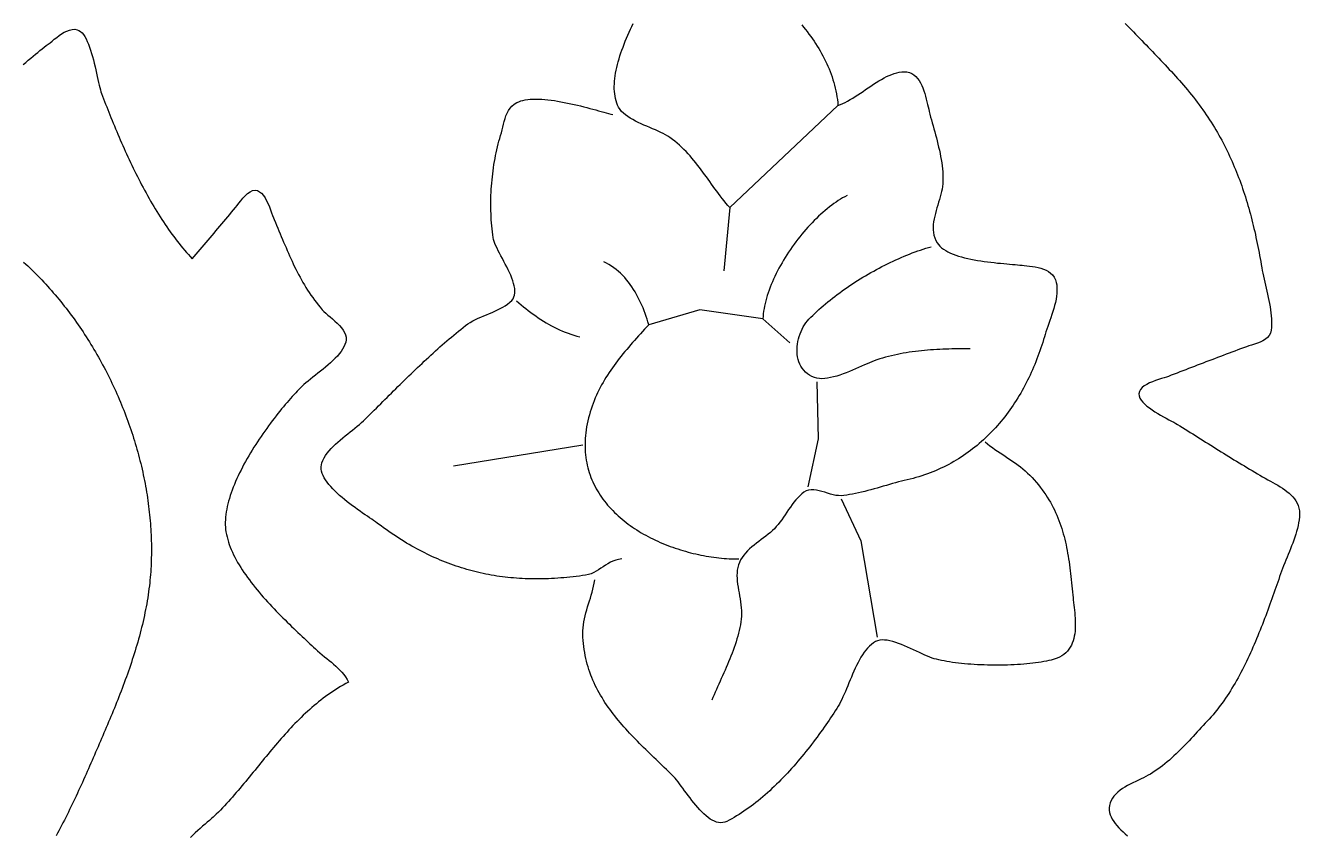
# Model space of a CAD drawing. Header units: millimetres. Extents: x 38 to 1209, y 36 to 1580.
# Drawn here: x 752.5 to 1176.7, y 684.9 to 954.7 of the extents above; entities that cross this region are included whole.
import ezdxf

# ---------------------------------------------------------------- set-up
doc = ezdxf.new("R2010")
doc.units = ezdxf.units.MM
doc.layers.add('0_0_0', color=3, linetype='Continuous')

msp = doc.modelspace()

# ---------------------------------------------------------------- linework, layer by layer
at = {"layer": '0_0_0'}
for points in [[(1023, 928), (987, 894), (986.3325, 894.7624), (985.6816, 895.5321), (985.0457, 896.3083), (984.4233, 897.0901), (983.8127, 897.8767), (983.2125, 898.6673), (982.621, 899.4611), (982.0368, 900.2574), (981.4581, 901.0552), (980.8836, 901.8537), (980.3116, 902.6522), (979.7405, 903.4499), (979.1689, 904.2459), (978.5951, 905.0394), (978.0176, 905.8296), (977.4348, 906.6157), (976.8452, 907.3969), (976.2472, 908.1724), (975.6393, 908.9413), (975.0198, 909.7029), (974.3873, 910.4563), (973.7401, 911.2007), (973.0767, 911.9353), (972.3956, 912.6594), (971.6952, 913.372), (970.9739, 914.0724), (970.2302, 914.7597), (969.4625, 915.4332), (968.6693, 916.0921), (967.849, 916.7355), (967, 917.3626), (966.3324, 917.8077), (965.6009, 918.2384), (964.8133, 918.6574), (963.9774, 919.0675), (963.1011, 919.4716), (962.1921, 919.8724), (961.2584, 920.2728), (960.3078, 920.6755), (959.348, 921.0834), (958.3869, 921.4992), (957.4324, 921.9258), (956.4922, 922.366), (955.5742, 922.8226), (954.6863, 923.2984), (953.8362, 923.7962), (953.0318, 924.3188), (952.2809, 924.869), (951.5914, 925.4497), (950.971, 926.0636), (950.4276, 926.7135), (949.9691, 927.4022), (949.6033, 928.1327), (949.3318, 928.8385), (949.1017, 929.5674), (948.9117, 930.3182), (948.7607, 931.09), (948.6476, 931.8818), (948.5713, 932.6927), (948.5305, 933.5216), (948.5242, 934.3677), (948.5512, 935.23), (948.6104, 936.1074), (948.7006, 936.999), (948.8208, 937.9038), (948.9697, 938.8209), (949.1462, 939.7493), (949.3492, 940.688), (949.5776, 941.6361), (949.8302, 942.5926), (950.1059, 943.5564), (950.4035, 944.5267), (950.7219, 945.5025), (951.06, 946.4827), (951.4166, 947.4665), (951.7906, 948.4528), (952.1808, 949.4408), (952.5862, 950.4293), (953.0055, 951.4175), (953.4377, 952.4043), (953.8815, 953.3889), (954.3359, 954.3701), (954.7998, 955.3472)], [(1010.9477, 954.9016), (1011.561, 954.1401), (1012.1642, 953.3726), (1012.7567, 952.5991), (1013.3381, 951.8194), (1013.9079, 951.0335), (1014.4655, 950.2411), (1015.0105, 949.4422), (1015.5424, 948.6367), (1016.0606, 947.8244), (1016.5647, 947.0052), (1017.0541, 946.179), (1017.5284, 945.3457), (1017.9871, 944.5051), (1018.4297, 943.6572), (1018.8556, 942.8018), (1019.2644, 941.9388), (1019.6555, 941.0681), (1020.0285, 940.1895), (1020.3829, 939.3029), (1020.7181, 938.4083), (1021.0337, 937.5055), (1021.3292, 936.5944), (1021.6041, 935.6748), (1021.8578, 934.7467), (1022.0898, 933.8098), (1022.2998, 932.8642), (1022.4871, 931.9097), (1022.6512, 930.9461), (1022.7918, 929.9734), (1022.9082, 928.9914), (1023, 928), (1023.7842, 928.2937), (1024.5825, 928.6416), (1025.3936, 929.0381), (1026.2165, 929.4779), (1027.05, 929.9557), (1027.8929, 930.4661), (1028.7441, 931.0037), (1029.6026, 931.5632), (1030.4671, 932.1392), (1031.3366, 932.7264), (1032.2098, 933.3193), (1033.0857, 933.9127), (1033.9632, 934.5012), (1034.8411, 935.0793), (1035.7182, 935.6419), (1036.5935, 936.1833), (1037.4658, 936.6985), (1038.334, 937.1818), (1039.1969, 937.6281), (1040.0535, 938.0319), (1040.9025, 938.3879), (1041.7429, 938.6907), (1042.5735, 938.935), (1043.3932, 939.1154), (1044.2008, 939.2265), (1044.9953, 939.263), (1045.9242, 939.1886), (1046.7742, 938.9797), (1047.5496, 938.6477), (1048.2547, 938.2042), (1048.8939, 937.6607), (1049.4716, 937.0287), (1049.9921, 936.3197), (1050.4599, 935.5452), (1050.8793, 934.7168), (1051.2547, 933.846), (1051.5904, 932.9443), (1051.8908, 932.0232), (1052.1603, 931.0942), (1052.4033, 930.1688), (1052.6242, 929.2587), (1052.8272, 928.3752), (1053.0168, 927.5299), (1053.1974, 926.7343), (1053.3734, 926), (1053.6071, 925.0839), (1053.8536, 924.1496), (1054.1104, 923.1985), (1054.3754, 922.232), (1054.6462, 921.2517), (1054.9205, 920.2589), (1055.1961, 919.2553), (1055.4708, 918.2422), (1055.7421, 917.2211), (1056.0078, 916.1935), (1056.2658, 915.1608), (1056.5135, 914.1246), (1056.7489, 913.0864), (1056.9696, 912.0475), (1057.1733, 911.0094), (1057.3578, 909.9737), (1057.5207, 908.9418), (1057.6598, 907.9151), (1057.7728, 906.8952), (1057.8575, 905.8836), (1057.9115, 904.8816), (1057.9325, 903.8907), (1057.9184, 902.9125), (1057.8667, 901.9485), (1057.7753, 901), (1057.6523, 900.1734), (1057.4832, 899.3271), (1057.2759, 898.4633), (1057.0383, 897.5839), (1056.7783, 896.6912), (1056.5038, 895.7871), (1056.2228, 894.8737), (1055.943, 893.9531), (1055.6726, 893.0275), (1055.4193, 892.0988), (1055.1911, 891.1692), (1054.9958, 890.2407), (1054.8415, 889.3154), (1054.7359, 888.3954), (1054.6871, 887.4828), (1054.7028, 886.5797), (1054.7911, 885.688), (1054.9599, 884.81), (1055.2169, 883.9477), (1055.5703, 883.1032), (1056.0278, 882.2785), (1056.4456, 881.6964), (1056.9414, 881.1488), (1057.5105, 880.6344), (1058.1482, 880.152), (1058.85, 879.7004), (1059.6112, 879.2783), (1060.427, 878.8846), (1061.293, 878.5181), (1062.2043, 878.1775), (1063.1564, 877.8616), (1064.1446, 877.5692), (1065.1642, 877.2992), (1066.2107, 877.0502), (1067.2793, 876.8211), (1068.3654, 876.6107), (1069.4644, 876.4177), (1070.5715, 876.241), (1071.6822, 876.0793), (1072.7918, 875.9314), (1073.8957, 875.7962), (1074.9891, 875.6723), (1076.0675, 875.5586), (1077.1262, 875.4539), (1078.1605, 875.3569), (1079.1658, 875.2665), (1080.1375, 875.1814), (1081.0708, 875.1005), (1081.9612, 875.0224), (1082.8039, 874.9461), (1083.5944, 874.8702), (1084.328, 874.7937), (1085, 874.7152), (1085.8878, 874.6105), (1086.8089, 874.5054), (1087.7501, 874.3879), (1088.6983, 874.2462), (1089.6404, 874.0687), (1090.5632, 873.8434), (1091.4536, 873.5587), (1092.2986, 873.2027), (1093.0849, 872.7636), (1093.7995, 872.2297), (1094.4293, 871.5892), (1094.9611, 870.8303), (1095.3819, 869.9413), (1095.6376, 869.1187), (1095.8068, 868.2543), (1095.896, 867.3528), (1095.9122, 866.419), (1095.8619, 865.4578), (1095.7519, 864.4738), (1095.5889, 863.472), (1095.3797, 862.4571), (1095.131, 861.4338), (1094.8495, 860.407), (1094.5419, 859.3815), (1094.2149, 858.3621), (1093.8753, 857.3535), (1093.5299, 856.3606), (1093.1852, 855.3881), (1092.8482, 854.4408), (1092.5254, 853.5236), (1092.2235, 852.6412), (1091.9495, 851.7984), (1091.7099, 851), (1091.4372, 850.0605), (1091.1543, 849.1246), (1090.8612, 848.1924), (1090.5577, 847.2641), (1090.244, 846.3399), (1089.92, 845.42), (1089.5857, 844.5045), (1089.2412, 843.5936), (1088.8864, 842.6876), (1088.5214, 841.7866), (1088.1461, 840.8907), (1087.7605, 840.0003), (1087.3647, 839.1154), (1086.9587, 838.2362), (1086.5424, 837.363), (1086.1159, 836.4958), (1085.6792, 835.635), (1085.2322, 834.7806), (1084.775, 833.9329), (1084.3076, 833.0921), (1083.8299, 832.2583), (1083.3421, 831.4316), (1082.844, 830.6124), (1082.3357, 829.8008), (1081.8173, 828.9969), (1081.2886, 828.201), (1080.7497, 827.4132), (1080.2006, 826.6337), (1079.6413, 825.8628), (1079.0719, 825.1005), (1078.4922, 824.3471), (1077.9024, 823.6027), (1077.3024, 822.8676), (1076.6922, 822.1419), (1076.0719, 821.4258), (1075.4414, 820.7195), (1074.8007, 820.0231), (1074.1498, 819.337), (1073.4888, 818.6611), (1072.8177, 817.9958), (1072.1364, 817.3412), (1071.4449, 816.6975), (1070.7433, 816.0649), (1070.0316, 815.4435), (1069.3097, 814.8336), (1068.5777, 814.2353), (1067.8356, 813.6488), (1067.0833, 813.0743), (1066.3209, 812.512), (1065.5484, 811.962), (1064.7658, 811.4246), (1063.9731, 810.9), (1063.1702, 810.3882), (1062.3573, 809.8896), (1061.5342, 809.4042), (1060.7011, 808.9323), (1059.8578, 808.4741), (1059.0045, 808.0297), (1058.1411, 807.5993), (1057.2676, 807.1831), (1056.384, 806.7814), (1055.4903, 806.3942), (1054.5865, 806.0217), (1053.6727, 805.6642), (1052.7488, 805.3218), (1051.8149, 804.9947), (1050.8708, 804.6831), (1049.9168, 804.3872), (1048.9526, 804.1072), (1047.9785, 803.8432), (1046.9942, 803.5954), (1046, 803.3641), (1045.0605, 803.1458), (1044.1034, 802.9083), (1043.1306, 802.6539), (1042.1438, 802.3853), (1041.1447, 802.105), (1040.1351, 801.8158), (1039.1169, 801.5201), (1038.0917, 801.2206), (1037.0613, 800.9199), (1036.0275, 800.6205), (1034.9921, 800.3251), (1033.9568, 800.0361), (1032.9234, 799.7564), (1031.8937, 799.4883), (1030.8694, 799.2346), (1029.8523, 798.9978), (1028.8442, 798.7804), (1027.8468, 798.5852), (1026.8619, 798.4147), (1025.8913, 798.2714), (1024.9367, 798.1581), (1024, 798.0772), (1023.1628, 798.0803), (1022.2926, 798.187), (1021.3959, 798.3746), (1020.4791, 798.62), (1019.5487, 798.9004), (1018.6113, 799.1929), (1017.6732, 799.4746), (1016.741, 799.7227), (1015.8211, 799.9142), (1014.92, 800.0264), (1014.0442, 800.0362), (1013.2002, 799.9208), (1012.3944, 799.6573), (1011.6334, 799.2229), (1010.9236, 798.6686), (1010.2415, 798.0494), (1009.5839, 797.3732), (1008.9476, 796.6482), (1008.3296, 795.8824), (1007.7265, 795.0841), (1007.1354, 794.2612), (1006.553, 793.422), (1005.9761, 792.5745), (1005.4017, 791.7267), (1004.8266, 790.8869), (1004.2477, 790.0631), (1003.6617, 789.2634), (1003.0655, 788.496), (1002.4561, 787.7688), (1001.8302, 787.0902), (1001.1853, 786.4624), (1000.4951, 785.848), (999.7675, 785.2434), (999.0106, 784.6453), (998.2324, 784.05), (997.4409, 783.4543), (996.6443, 782.8544), (995.8504, 782.2471), (995.0673, 781.6288), (994.3031, 780.996), (993.5658, 780.3453), (992.8635, 779.6732), (992.204, 778.9762), (991.5956, 778.2508), (991.0462, 777.4936), (990.5639, 776.701), (990.1566, 775.8697), (989.8325, 774.9961), (989.613, 774.1511), (989.4684, 773.2796), (989.3908, 772.3843), (989.3723, 771.4677), (989.405, 770.5326), (989.481, 769.5817), (989.5924, 768.6176), (989.7313, 767.643), (989.8898, 766.6607), (990.0599, 765.6732), (990.2339, 764.6834), (990.4038, 763.6938), (990.5617, 762.7072), (990.6997, 761.7262), (990.8099, 760.7536), (990.8844, 759.7919), (990.9153, 758.844), (990.8947, 757.9124), (990.8148, 757), (990.6827, 756.0528), (990.523, 755.1042), (990.3372, 754.1545), (990.1266, 753.2038), (989.8928, 752.2526), (989.637, 751.301), (989.3609, 750.3495), (989.0656, 749.3982), (988.7528, 748.4475), (988.4239, 747.4976), (988.0802, 746.549), (987.7231, 745.6017), (987.3542, 744.6562), (986.9749, 743.7127), (986.5865, 742.7715), (986.1905, 741.8329), (985.7883, 740.8972), (985.3814, 739.9647), (984.9711, 739.0356), (984.559, 738.1103), (984.1463, 737.1891), (983.7347, 736.2722), (983.3254, 735.3599), (982.92, 734.4526), (982.5198, 733.5505), (982.1263, 732.6539), (981.7408, 731.7631), (981.3649, 730.8783), (981, 730)], [(1118.606, 955.3104), (1119.3155, 954.6451), (1119.9605, 954), (1120.6572, 953.2725), (1121.3564, 952.5447), (1122.0577, 951.8164), (1122.7609, 951.0877), (1123.4655, 950.3583), (1124.1713, 949.6283), (1124.878, 948.8976), (1125.5852, 948.1659), (1126.2927, 947.4334), (1127, 946.6999), (1127.7069, 945.9653), (1128.4131, 945.2296), (1129.1182, 944.4926), (1129.822, 943.7543), (1130.524, 943.0146), (1131.224, 942.2734), (1131.9217, 941.5307), (1132.6167, 940.7863), (1133.3088, 940.0402), (1133.9975, 939.2924), (1134.6827, 938.5426), (1135.3639, 937.7909), (1136.0408, 937.0371), (1136.7132, 936.2812), (1137.3807, 935.5231), (1138.043, 934.7627), (1138.6998, 934), (1139.3861, 933.1898), (1140.0604, 932.3772), (1140.7227, 931.5622), (1141.3733, 930.7446), (1142.0122, 929.9246), (1142.6396, 929.102), (1143.2556, 928.2769), (1143.8603, 927.4492), (1144.4539, 926.6188), (1145.0364, 925.7858), (1145.6081, 924.9501), (1146.1691, 924.1117), (1146.7194, 923.2706), (1147.2592, 922.4266), (1147.7886, 921.5799), (1148.3078, 920.7303), (1148.817, 919.8779), (1149.3161, 919.0226), (1149.8054, 918.1644), (1150.285, 917.3032), (1150.755, 916.4391), (1151.2155, 915.572), (1151.6667, 914.7018), (1152.1087, 913.8285), (1152.5416, 912.9522), (1152.9656, 912.0727), (1153.3808, 911.1901), (1153.7873, 910.3043), (1154.1852, 909.4153), (1154.5748, 908.5231), (1154.956, 907.6276), (1155.3291, 906.7288), (1155.6941, 905.8267), (1156.0512, 904.9212), (1156.4006, 904.0123), (1156.7423, 903.1), (1157.0765, 902.1843), (1157.4033, 901.2651), (1157.7228, 900.3424), (1158.0353, 899.4162), (1158.3407, 898.4864), (1158.6392, 897.553), (1158.9311, 896.6161), (1159.2163, 895.6754), (1159.495, 894.7311), (1159.7673, 893.7831), (1160.0335, 892.8313), (1160.2935, 891.8758), (1160.5476, 890.9165), (1160.7959, 889.9534), (1161.0385, 888.9864), (1161.2754, 888.0156), (1161.507, 887.0408), (1161.7332, 886.0621), (1161.9542, 885.0795), (1162.1702, 884.0928), (1162.3812, 883.1021), (1162.5875, 882.1074), (1162.7891, 881.1085), (1162.9861, 880.1056), (1163.1787, 879.0985), (1163.3671, 878.0873), (1163.5513, 877.0718), (1163.7314, 876.0521), (1163.9077, 875.0282), (1164.0803, 874), (1164.2412, 873.0891), (1164.4242, 872.1542), (1164.6256, 871.1979), (1164.8418, 870.2227), (1165.069, 869.2309), (1165.3037, 868.225), (1165.5423, 867.2077), (1165.7812, 866.1813), (1166.0166, 865.1483), (1166.2449, 864.1113), (1166.4626, 863.0726), (1166.666, 862.0348), (1166.8515, 861.0004), (1167.0154, 859.9718), (1167.1541, 858.9516), (1167.2639, 857.9422), (1167.3413, 856.9461), (1167.3826, 855.9657), (1167.3842, 855.0037), (1167.3424, 854.0623), (1167.2537, 853.1443), (1167.0234, 852.2244), (1166.5999, 851.4308), (1166.0129, 850.7495), (1165.2922, 850.1667), (1164.4674, 849.6685), (1163.5684, 849.2411), (1162.6248, 848.8705), (1161.6665, 848.5431), (1160.723, 848.2448), (1159.8243, 847.9619), (1159, 847.6805), (1158.0332, 847.3247), (1157.0671, 846.9676), (1156.1014, 846.609), (1155.1362, 846.2491), (1154.1715, 845.8881), (1153.2072, 845.5259), (1152.2434, 845.1626), (1151.2798, 844.7984), (1150.3166, 844.4334), (1149.3537, 844.0675), (1148.3911, 843.7009), (1147.4287, 843.3337), (1146.4665, 842.966), (1145.5045, 842.5978), (1144.5427, 842.2292), (1143.5809, 841.8604), (1142.6192, 841.4913), (1141.6576, 841.1221), (1140.696, 840.7529), (1139.7344, 840.3837), (1138.7727, 840.0146), (1137.8109, 839.6458), (1136.8491, 839.2773), (1135.8871, 838.9091), (1134.9249, 838.5414), (1133.9626, 838.1743), (1133, 837.8078), (1132.3582, 837.5843), (1131.5745, 837.3371), (1130.6826, 837.0623), (1129.7161, 836.7561), (1128.7086, 836.4148), (1127.6937, 836.0344), (1126.705, 835.6112), (1125.7761, 835.1414), (1124.9408, 834.6211), (1124.2325, 834.0467), (1123.685, 833.4141), (1123.3318, 832.7198), (1123.2067, 831.9598), (1123.2947, 831.278), (1123.5476, 830.596), (1123.9481, 829.9163), (1124.4789, 829.2416), (1125.1231, 828.5746), (1125.8634, 827.9178), (1126.6827, 827.2741), (1127.5638, 826.646), (1128.4896, 826.0362), (1129.4428, 825.4474), (1130.4064, 824.8821), (1131.3632, 824.3432), (1132.296, 823.8333), (1133.1877, 823.3549), (1134.021, 822.9108), (1134.779, 822.5037), (1135.4444, 822.1361), (1136, 821.8109), (1136.8572, 821.2845), (1137.7139, 820.7564), (1138.5702, 820.2266), (1139.4262, 819.6952), (1140.2818, 819.1626), (1141.1373, 818.6287), (1141.9925, 818.0939), (1142.8477, 817.5582), (1143.7028, 817.0219), (1144.5579, 816.485), (1145.4132, 815.9478), (1146.2685, 815.4105), (1147.124, 814.8731), (1147.9799, 814.3359), (1148.836, 813.799), (1149.6925, 813.2627), (1150.5495, 812.727), (1151.407, 812.1921), (1152.265, 811.6582), (1153.1237, 811.1255), (1153.9831, 810.5941), (1154.8433, 810.0642), (1155.7043, 809.536), (1156.5661, 809.0096), (1157.4289, 808.4852), (1158.2928, 807.963), (1159.1576, 807.4431), (1160.0237, 806.9257), (1160.8909, 806.411), (1161.7593, 805.8991), (1162.6291, 805.3902), (1163.5003, 804.8845), (1164.3729, 804.3821), (1165.247, 803.8832), (1166.1227, 803.3879), (1167, 802.8966), (1167.8014, 802.4505), (1168.608, 801.9981), (1169.4129, 801.5358), (1170.2092, 801.0599), (1170.9901, 800.5671), (1171.7487, 800.0537), (1172.4781, 799.5162), (1173.1716, 798.951), (1173.8223, 798.3547), (1174.4232, 797.7236), (1174.9676, 797.0543), (1175.4486, 796.3431), (1175.8594, 795.5866), (1176.193, 794.7813), (1176.4427, 793.9234), (1176.6016, 793.0096), (1176.6628, 792.0363), (1176.6196, 791), (1176.5095, 790.0363), (1176.3577, 789.0712), (1176.1675, 788.1051), (1175.9424, 787.1385), (1175.6857, 786.1718), (1175.4008, 785.2056), (1175.0911, 784.2404), (1174.76, 783.2766), (1174.4107, 782.3147), (1174.0468, 781.3552), (1173.6717, 780.3986), (1173.2885, 779.4454), (1172.9009, 778.4961), (1172.5121, 777.5511), (1172.1255, 776.6109), (1171.7445, 775.6761), (1171.3724, 774.7471), (1171.0128, 773.8245), (1170.6689, 772.9086), (1170.3441, 772), (1170.0357, 771.1115), (1169.725, 770.2157), (1169.4117, 769.3132), (1169.0957, 768.4042), (1168.7768, 767.4892), (1168.455, 766.5686), (1168.13, 765.6427), (1167.8017, 764.7121), (1167.4699, 763.7771), (1167.1346, 762.838), (1166.7955, 761.8954), (1166.4525, 760.9496), (1166.1055, 760.001), (1165.7544, 759.05), (1165.3989, 758.097), (1165.0389, 757.1425), (1164.6744, 756.1868), (1164.305, 755.2303), (1163.9308, 754.2735), (1163.5515, 753.3167), (1163.1671, 752.3604), (1162.7772, 751.4049), (1162.3819, 750.4507), (1161.981, 749.4981), (1161.5742, 748.5476), (1161.1616, 747.5996), (1160.7428, 746.6545), (1160.3178, 745.7126), (1159.8865, 744.7744), (1159.4487, 743.8403), (1159.0041, 742.9107), (1158.5528, 741.9861), (1158.0945, 741.0667), (1157.6292, 740.153), (1157.1565, 739.2454), (1156.6765, 738.3443), (1156.1889, 737.4502), (1155.6937, 736.5634), (1155.1906, 735.6843), (1154.6796, 734.8133), (1154.1604, 733.9509), (1153.6329, 733.0975), (1153.097, 732.2533), (1152.5526, 731.4189), (1151.9994, 730.5947), (1151.4374, 729.7811), (1150.8664, 728.9784), (1150.2863, 728.187), (1149.6968, 727.4075), (1149.0979, 726.6401), (1148.4894, 725.8853), (1147.8712, 725.1434), (1147.2431, 724.415), (1146.605, 723.7004), (1145.9567, 723), (1145.2982, 722.2979), (1144.6359, 721.586), (1143.9694, 720.8655), (1143.2987, 720.138), (1142.6233, 719.405), (1141.9432, 718.6679), (1141.2581, 717.9282), (1140.5678, 717.1875), (1139.872, 716.4471), (1139.1706, 715.7085), (1138.4633, 714.9733), (1137.7499, 714.243), (1137.0302, 713.5189), (1136.304, 712.8026), (1135.571, 712.0955), (1134.831, 711.3992), (1134.0839, 710.7151), (1133.3293, 710.0447), (1132.5672, 709.3894), (1131.7971, 708.7508), (1131.0191, 708.1304), (1130.2327, 707.5295), (1129.4378, 706.9497), (1128.6342, 706.3925), (1127.8217, 705.8594), (1127, 705.3518), (1126.3008, 704.9547), (1125.5422, 704.5586), (1124.7343, 704.1601), (1123.8872, 703.7563), (1123.0112, 703.3438), (1122.1162, 702.9197), (1121.2125, 702.4806), (1120.3102, 702.0236), (1119.4194, 701.5455), (1118.5503, 701.043), (1117.713, 700.5132), (1116.9177, 699.9528), (1116.1744, 699.3587), (1115.4934, 698.7277), (1114.8847, 698.0568), (1114.3585, 697.3427), (1113.925, 696.5824), (1113.5943, 695.7726), (1113.3765, 694.9104), (1113.292, 694.1254), (1113.3144, 693.3502), (1113.4368, 692.5845), (1113.6522, 691.8285), (1113.9538, 691.0819), (1114.3346, 690.3447), (1114.7876, 689.617), (1115.306, 688.8986), (1115.8829, 688.1895), (1116.5112, 687.4897), (1117.1842, 686.7991), (1117.8947, 686.1176), (1118.6361, 685.4453), (1119.4012, 684.782)], [(751.7477, 941.6797), (752.5897, 942.3682), (753.4182, 943.0555), (754.2318, 943.737), (755.0287, 944.408), (755.8072, 945.0639), (756.5657, 945.7001), (757.3025, 946.312), (758.016, 946.895), (758.7045, 947.4445), (759.3664, 947.9557), (760, 948.4243), (760.642, 948.9084), (761.3373, 949.4613), (762.0792, 950.0579), (762.8608, 950.673), (763.6753, 951.2816), (764.5157, 951.8586), (765.3753, 952.3789), (766.2472, 952.8174), (767.1246, 953.1491), (768.0007, 953.3488), (768.8685, 953.3916), (769.7214, 953.2522), (770.2758, 953.0241), (770.8025, 952.6686), (771.3024, 952.1957), (771.7769, 951.6151), (772.2268, 950.9367), (772.6535, 950.1703), (773.0579, 949.3258), (773.4412, 948.4131), (773.8045, 947.442), (774.149, 946.4223), (774.4757, 945.3639), (774.7857, 944.2767), (775.0802, 943.1705), (775.3603, 942.0551), (775.627, 940.9404), (775.8816, 939.8363), (776.1251, 938.7526), (776.3586, 937.6992), (776.5833, 936.6859), (776.8002, 935.7225), (777.0105, 934.819), (777.2153, 933.9851), (777.4157, 933.2307), (777.6128, 932.5657), (777.8078, 932), (778.1387, 931.1285), (778.4741, 930.251), (778.8138, 929.3675), (779.1579, 928.4786), (779.5064, 927.5843), (779.8593, 926.6851), (780.2167, 925.7812), (780.5785, 924.873), (780.9449, 923.9607), (781.3158, 923.0447), (781.6912, 922.1252), (782.0712, 921.2025), (782.4557, 920.277), (782.8449, 919.349), (783.2387, 918.4186), (783.6371, 917.4864), (784.0402, 916.5524), (784.448, 915.6171), (784.8605, 914.6808), (785.2777, 913.7437), (785.6997, 912.8062), (786.1265, 911.8685), (786.5581, 910.9309), (786.9944, 909.9938), (787.4357, 909.0575), (787.8817, 908.1222), (788.3327, 907.1883), (788.7886, 906.256), (789.2494, 905.3256), (789.7151, 904.3975), (790.1858, 903.472), (790.6615, 902.5493), (791.1422, 901.6298), (791.628, 900.7137), (792.1188, 899.8013), (792.6146, 898.8931), (793.1156, 897.9892), (793.6217, 897.0899), (794.1329, 896.1956), (794.6493, 895.3065), (795.1709, 894.423), (795.6976, 893.5454), (796.2296, 892.6739), (796.7669, 891.8089), (797.3094, 890.9506), (797.8572, 890.0994), (798.4103, 889.2556), (798.9688, 888.4194), (799.5326, 887.5911), (800.1017, 886.7712), (800.6763, 885.9598), (801.2563, 885.1572), (801.8417, 884.3638), (802.4326, 883.5799), (803.029, 882.8057), (803.6309, 882.0416), (804.2383, 881.2879), (804.8512, 880.5448), (805.4698, 879.8127), (806.0939, 879.0919), (806.7236, 878.3826), (807.3589, 877.6852), (808, 877), (808.6656, 877.7636), (809.3296, 878.5286), (809.9922, 879.2949), (810.6533, 880.0624), (811.3132, 880.831), (811.9718, 881.6007), (812.6293, 882.3714), (813.2857, 883.143), (813.9412, 883.9155), (814.5957, 884.6887), (815.2495, 885.4626), (815.9026, 886.2371), (816.5551, 887.0122), (817.207, 887.7877), (817.8584, 888.5636), (818.5095, 889.3398), (819.1604, 890.1162), (819.811, 890.8928), (820.4616, 891.6694), (821.1121, 892.4461), (821.7627, 893.2227), (822.4135, 893.9992), (822.9384, 894.6598), (823.5284, 895.4377), (824.1774, 896.2809), (824.879, 897.1371), (825.6269, 897.9544), (826.4149, 898.6808), (827.2367, 899.2641), (828.0861, 899.6522), (828.9567, 899.7932), (829.7186, 899.6681), (830.427, 899.3152), (831.084, 898.7681), (831.6916, 898.0604), (832.252, 897.2256), (832.767, 896.2973), (833.239, 895.309), (833.6698, 894.2943), (834.0617, 893.2869), (834.4167, 892.3201), (834.7368, 891.4277), (835.0241, 890.6431), (835.2808, 890), (835.6859, 889.0553), (836.0863, 888.1128), (836.4827, 887.1727), (836.8761, 886.2349), (837.2671, 885.2999), (837.6567, 884.3676), (838.0457, 883.4382), (838.4348, 882.5119), (838.8249, 881.5888), (839.2169, 880.6692), (839.6115, 879.753), (840.0095, 878.8406), (840.4118, 877.932), (840.8192, 877.0275), (841.2325, 876.1271), (841.6526, 875.231), (842.0802, 874.3393), (842.5162, 873.4523), (842.9614, 872.5701), (843.4166, 871.6928), (843.8826, 870.8206), (844.3603, 869.9536), (844.8504, 869.092), (845.3539, 868.236), (845.8715, 867.3857), (846.404, 866.5412), (846.9522, 865.7027), (847.5171, 864.8704), (848.0993, 864.0444), (848.6997, 863.2249), (849.3192, 862.412), (849.9585, 861.6059), (850.6185, 860.8067), (851.3001, 860.0146), (851.837, 859.4517), (852.4706, 858.8591), (853.178, 858.2383), (853.936, 857.5908), (854.7216, 856.9182), (855.5117, 856.222), (856.2833, 855.5037), (857.0133, 854.7648), (857.6788, 854.0069), (858.2565, 853.2315), (858.7236, 852.4401), (859.0568, 851.6342), (859.2333, 850.8154), (859.2299, 849.9853), (859.0814, 849.2071), (858.8296, 848.4296), (858.4826, 847.6536), (858.0485, 846.8802), (857.5354, 846.1103), (856.9514, 845.345), (856.3045, 844.5853), (855.6029, 843.832), (854.8547, 843.0864), (854.0679, 842.3492), (853.2507, 841.6216), (852.4111, 840.9045), (851.5573, 840.1989), (850.6973, 839.5059), (849.8392, 838.8263), (848.9911, 838.1613), (848.1612, 837.5118), (847.3575, 836.8787), (846.5881, 836.2632), (845.861, 835.6662), (845.1845, 835.0887), (844.5666, 834.5316), (844.0154, 833.9961), (843.5021, 833.4684), (842.975, 832.9161), (842.435, 832.3399), (841.883, 831.7406), (841.3199, 831.1189), (840.7465, 830.4755), (840.1638, 829.8111), (839.5728, 829.1266), (838.9743, 828.4225), (838.3692, 827.6996), (837.7584, 826.9588), (837.1429, 826.2006), (836.5235, 825.4258), (835.9011, 824.6352), (835.2767, 823.8295), (834.6512, 823.0094), (834.0255, 822.1756), (833.4004, 821.3289), (832.7769, 820.47), (832.1559, 819.5996), (831.5383, 818.7185), (830.9251, 817.8274), (830.317, 816.927), (829.7151, 816.0181), (829.1202, 815.1013), (828.5332, 814.1774), (827.9551, 813.2472), (827.3867, 812.3113), (826.829, 811.3705), (826.2829, 810.4256), (825.7492, 809.4772), (825.229, 808.5261), (824.723, 807.573), (824.2322, 806.6187), (823.7575, 805.6638), (823.2998, 804.7091), (822.8601, 803.7554), (822.4392, 802.8033), (822.038, 801.8536), (821.6574, 800.9071), (821.2984, 799.9644), (820.9619, 799.0262), (820.6487, 798.0934), (820.3598, 797.1666), (820.096, 796.2466), (819.8584, 795.3341), (819.6477, 794.4298), (819.4649, 793.5345), (819.311, 792.6488), (819.1867, 791.7736), (819.0931, 790.9095), (819.031, 790.0573), (819.0014, 789.2177), (819.0051, 788.3914), (819.043, 787.5792), (819.1161, 786.7818), (819.2253, 786), (819.3804, 785.1629), (819.5697, 784.3234), (819.7921, 783.4818), (820.0466, 782.6384), (820.3322, 781.7936), (820.6477, 780.9476), (820.9922, 780.1009), (821.3647, 779.2537), (821.764, 778.4064), (822.1891, 777.5593), (822.639, 776.7127), (823.1127, 775.867), (823.6091, 775.0224), (824.1271, 774.1794), (824.6658, 773.3382), (825.2241, 772.4991), (825.8008, 771.6625), (826.3951, 770.8288), (827.0059, 769.9982), (827.632, 769.1711), (828.2725, 768.3477), (828.9263, 767.5285), (829.5925, 766.7138), (830.2698, 765.9038), (830.9574, 765.099), (831.6541, 764.2995), (832.359, 763.5059), (833.0709, 762.7183), (833.7888, 761.9372), (834.5117, 761.1628), (835.2386, 760.3955), (835.9684, 759.6356), (836.7, 758.8834), (837.4325, 758.1393), (838.1647, 757.4036), (838.8957, 756.6766), (839.6244, 755.9586), (840.3497, 755.25), (841.0706, 754.5511), (841.7861, 753.8622), (842.4952, 753.1837), (843.1967, 752.5159), (843.8896, 751.8591), (844.5729, 751.2136), (845.2456, 750.5797), (845.9067, 749.9579), (846.5549, 749.3484), (847.1895, 748.7515), (847.8092, 748.1676), (848.413, 747.597), (849, 747.0401), (849.7342, 746.3637), (850.4845, 745.7098), (851.2461, 745.0732), (852.0143, 744.4488), (852.7842, 743.8311), (853.5511, 743.2152), (854.3102, 742.5957), (855.0567, 741.9674), (855.7857, 741.3251), (856.4926, 740.6637), (857.1725, 739.9778), (857.8207, 739.2623), (858.4323, 738.512), (859.0026, 737.7216), (859.5267, 736.886), (860, 736), (859.1053, 735.5153), (858.224, 735.0182), (857.3556, 734.5088), (856.4998, 733.9874), (855.6563, 733.4543), (854.8249, 732.9099), (854.005, 732.3545), (853.1965, 731.7882), (852.399, 731.2115), (851.6122, 730.6245), (850.8358, 730.0277), (850.0693, 729.4213), (849.3126, 728.8056), (848.5653, 728.1809), (847.827, 727.5475), (847.0975, 726.9057), (846.3764, 726.2557), (845.6633, 725.598), (844.9581, 724.9327), (844.2603, 724.2602), (843.5695, 723.5807), (842.8856, 722.8946), (842.2082, 722.2022), (841.5369, 721.5037), (840.8714, 720.7995), (840.2114, 720.0898), (839.5566, 719.375), (838.9066, 718.6553), (838.2611, 717.931), (837.6199, 717.2024), (836.9825, 716.4699), (836.3486, 715.7337), (835.718, 714.9941), (835.0903, 714.2514), (834.4652, 713.5059), (833.8423, 712.7579), (833.2214, 712.0078), (832.602, 711.2557), (831.9839, 710.502), (831.3668, 709.7469), (830.7503, 708.9909), (830.1342, 708.2341), (829.518, 707.4769), (828.9015, 706.7196), (828.2843, 705.9624), (827.6661, 705.2057), (827.0466, 704.4497), (826.4254, 703.6948), (825.8023, 702.9413), (825.177, 702.1893), (824.549, 701.4393), (823.918, 700.6916), (823.2838, 699.9463), (822.6461, 699.2039), (822.0044, 698.4646), (821.3585, 697.7287), (820.708, 696.9965), (820.0527, 696.2684), (819.3921, 695.5445), (818.726, 694.8252), (818.0541, 694.1108), (817.376, 693.4016), (816.6914, 692.6979), (816, 692), (815.5359, 691.5526), (814.9953, 691.0582), (814.3874, 690.5201), (813.7214, 689.9416), (813.0064, 689.326), (812.2516, 688.6767), (811.4663, 687.9969), (810.6596, 687.29), (809.8407, 686.5593), (809.0188, 685.8081), (808.2032, 685.0397), (807.4029, 684.2575)], [(951, 777), (949.9533, 776.8596), (948.9808, 776.615), (948.0712, 776.2828), (947.2131, 775.8796), (946.3954, 775.422), (945.6066, 774.9266), (944.8355, 774.4101), (944.0709, 773.8892), (943.3013, 773.3803), (942.5156, 772.9001), (941.7024, 772.4654), (940.8505, 772.0926), (939.9486, 771.7984), (938.9853, 771.5995), (937.9288, 771.4494), (936.878, 771.3087), (935.8326, 771.1775), (934.7925, 771.0558), (933.7578, 770.9436), (932.7283, 770.8409), (931.7039, 770.7479), (930.6846, 770.6644), (929.6704, 770.5906), (928.661, 770.5265), (927.6565, 770.4721), (926.6568, 770.4274), (925.6617, 770.3925), (924.6713, 770.3674), (923.6855, 770.3521), (922.7041, 770.3467), (921.7271, 770.3512), (920.7544, 770.3656), (919.786, 770.39), (918.8218, 770.4243), (917.8616, 770.4687), (916.9055, 770.5232), (915.9533, 770.5877), (915.0049, 770.6624), (914.0604, 770.7472), (913.1196, 770.8422), (912.1824, 770.9474), (911.2488, 771.0629), (910.3187, 771.1886), (909.392, 771.3246), (908.4686, 771.471), (907.5485, 771.6277), (906.6316, 771.7949), (905.7178, 771.9725), (904.807, 772.1605), (903.8992, 772.3591), (902.9943, 772.5681), (902.0922, 772.7878), (901.1928, 773.018), (900.2961, 773.2588), (899.402, 773.5103), (898.5104, 773.7725), (897.6212, 774.0454), (896.7344, 774.3291), (895.8498, 774.6235), (894.9675, 774.9288), (894.0873, 775.2449), (893.2091, 775.5719), (892.3329, 775.9097), (891.4587, 776.2586), (890.5862, 776.6183), (889.7155, 776.9891), (888.8465, 777.371), (887.9791, 777.7638), (887.1133, 778.1678), (886.2488, 778.5829), (885.3858, 779.0092), (884.524, 779.4467), (883.6635, 779.8954), (882.8041, 780.3553), (881.9458, 780.8265), (881.0885, 781.3091), (880.2321, 781.803), (879.3766, 782.3083), (878.5218, 782.825), (877.6677, 783.3531), (876.8143, 783.8927), (875.9614, 784.4438), (875.1089, 785.0065), (874.2569, 785.5807), (873.4052, 786.1665), (872.5537, 786.764), (871.7024, 787.3731), (870.8512, 787.9939), (870, 788.6265), (869.5246, 788.9754), (868.9855, 789.3588), (868.3881, 789.7752), (867.7381, 790.223), (867.0413, 790.7005), (866.3032, 791.2062), (865.5295, 791.7384), (864.726, 792.2956), (863.8981, 792.8761), (863.0517, 793.4784), (862.1923, 794.1009), (861.3256, 794.7419), (860.4573, 795.3999), (859.593, 796.0732), (858.7384, 796.7604), (857.8992, 797.4597), (857.081, 798.1696), (856.2894, 798.8884), (855.5301, 799.6146), (854.8089, 800.3467), (854.1312, 801.0829), (853.5029, 801.8216), (852.9295, 802.5614), (852.4168, 803.3006), (851.9703, 804.0375), (851.5957, 804.7706), (851.2988, 805.4984), (851.0851, 806.2191), (850.9602, 806.9312), (850.93, 807.6331), (851, 808.3232), (851.1759, 809), (851.5087, 809.8328), (851.9221, 810.6481), (852.4091, 811.4465), (852.9623, 812.2285), (853.5748, 812.9947), (854.2393, 813.7458), (854.9487, 814.4824), (855.6958, 815.2051), (856.4735, 815.9144), (857.2746, 816.6111), (858.092, 817.2957), (858.9184, 817.9689), (859.7469, 818.6311), (860.5701, 819.2832), (861.381, 819.9256), (862.1724, 820.559), (862.9372, 821.184), (863.6681, 821.8011), (864.3581, 822.4111), (865, 823.0146), (865.7182, 823.7165), (866.436, 824.4204), (867.1534, 825.1261), (867.8705, 825.8333), (868.5874, 826.542), (869.3042, 827.2519), (870.021, 827.9629), (870.7379, 828.6747), (871.4549, 829.3873), (872.1722, 830.1005), (872.8899, 830.814), (873.6081, 831.5278), (874.3269, 832.2416), (875.0463, 832.9553), (875.7665, 833.6687), (876.4875, 834.3816), (877.2095, 835.0939), (877.9326, 835.8054), (878.6568, 836.5159), (879.3822, 837.2253), (880.1091, 837.9333), (880.8373, 838.6399), (881.5671, 839.3449), (882.2985, 840.048), (883.0317, 840.7491), (883.7667, 841.448), (884.5036, 842.1446), (885.2425, 842.8387), (885.9836, 843.5301), (886.7268, 844.2187), (887.4724, 844.9042), (888.2204, 845.5866), (888.971, 846.2656), (889.7241, 846.9411), (890.4799, 847.6129), (891.2385, 848.2808), (892, 848.9447), (892.7645, 849.6044), (893.5321, 850.2597), (894.3029, 850.9104), (895.077, 851.5564), (895.8544, 852.1975), (896.6353, 852.8336), (897.4198, 853.4644), (898.208, 854.0899), (899, 854.7098), (899.7704, 855.2678), (900.5825, 855.7837), (901.4304, 856.2633), (902.3081, 856.7125), (903.2096, 857.1372), (904.129, 857.5434), (905.0602, 857.9368), (905.9973, 858.3234), (906.9344, 858.709), (907.8655, 859.0995), (908.7846, 859.5009), (909.6857, 859.919), (910.5629, 860.3597), (911.4102, 860.8288), (912.2216, 861.3323), (912.9912, 861.8761), (913.713, 862.466), (914.3811, 863.108), (914.8069, 863.6475), (915.1178, 864.2445), (915.3216, 864.8945), (915.4259, 865.5929), (915.4386, 866.3352), (915.3672, 867.1168), (915.2197, 867.9332), (915.0036, 868.7798), (914.7267, 869.6521), (914.3968, 870.5455), (914.0216, 871.4554), (913.6088, 872.3774), (913.1661, 873.3069), (912.7013, 874.2393), (912.2222, 875.1701), (911.7363, 876.0947), (911.2516, 877.0085), (910.7756, 877.9071), (910.3162, 878.7859), (909.8811, 879.6403), (909.4779, 880.4657), (909.1145, 881.2577), (908.7986, 882.0117), (908.5378, 882.7231), (908.34, 883.3874), (908.2129, 884), (908.0735, 884.9628), (907.9476, 885.9346), (907.8351, 886.9149), (907.736, 887.9029), (907.6502, 888.8981), (907.5776, 889.8997), (907.5182, 890.9073), (907.4719, 891.92), (907.4386, 892.9374), (907.4182, 893.9587), (907.4108, 894.9833), (907.4162, 896.0106), (907.4344, 897.0399), (907.4654, 898.0707), (907.5089, 899.1022), (907.5651, 900.1338), (907.6338, 901.165), (907.7149, 902.1949), (907.8084, 903.2232), (907.9143, 904.249), (908.0324, 905.2717), (908.1627, 906.2908), (908.3052, 907.3055), (908.4597, 908.3153), (908.6262, 909.3194), (908.8047, 910.3174), (908.9951, 911.3084), (909.1973, 912.292), (909.4112, 913.2674), (909.6368, 914.234), (909.8741, 915.1912), (910.1229, 916.1384), (910.3832, 917.0748), (910.655, 918), (910.9125, 918.9189), (911.1483, 919.862), (911.3755, 920.8192), (911.6072, 921.7805), (911.8566, 922.7361), (912.1367, 923.6757), (912.4606, 924.5896), (912.8415, 925.4677), (913.2924, 926.3), (913.8264, 927.0765), (914.4567, 927.7872), (915.1964, 928.4221), (916.0586, 928.9714), (916.6821, 929.2698), (917.3605, 929.5215), (918.0904, 929.7284), (918.8686, 929.8925), (919.6916, 930.0158), (920.556, 930.1005), (921.4587, 930.1485), (922.3961, 930.1619), (923.3649, 930.1427), (924.3618, 930.0929), (925.3835, 930.0145), (926.4265, 929.9096), (927.4876, 929.7802), (928.5633, 929.6284), (929.6504, 929.4561), (930.7454, 929.2654), (931.8451, 929.0584), (932.9461, 928.837), (934.0449, 928.6032), (935.1384, 928.3592), (936.2231, 928.107), (937.2956, 927.8485), (938.3526, 927.5858), (939.3909, 927.321), (940.4069, 927.056), (941.3974, 926.7929), (942.359, 926.5338), (943.2884, 926.2806), (944.1822, 926.0353), (945.037, 925.8001), (945.8496, 925.5769), (946.6165, 925.3678), (947.3344, 925.1748), (948, 925)], [(1026, 898), (1025.2778, 897.6241), (1024.5521, 897.2196), (1023.8237, 896.7872), (1023.093, 896.3277), (1022.3609, 895.8418), (1021.6278, 895.3304), (1020.8945, 894.7943), (1020.1615, 894.2342), (1019.4297, 893.6509), (1018.6994, 893.0452), (1017.9715, 892.4179), (1017.2466, 891.7698), (1016.5252, 891.1017), (1015.8081, 890.4143), (1015.0959, 889.7085), (1014.3892, 888.985), (1013.6887, 888.2446), (1012.995, 887.4882), (1012.3088, 886.7164), (1011.6307, 885.9302), (1010.9613, 885.1302), (1010.3012, 884.3173), (1009.6512, 883.4922), (1009.0119, 882.6558), (1008.3839, 881.8088), (1007.7679, 880.952), (1007.1644, 880.0862), (1006.5742, 879.2123), (1005.9978, 878.3309), (1005.436, 877.4428), (1004.8894, 876.5489), (1004.3585, 875.65), (1003.8441, 874.7468), (1003.3468, 873.8401), (1002.8672, 872.9308), (1002.406, 872.0195), (1001.9639, 871.1071), (1001.5414, 870.1944), (1001.1392, 869.2821), (1000.7579, 868.3711), (1000.3982, 867.4621), (1000.0608, 866.556), (999.7462, 865.6534), (999.4552, 864.7553), (999.1883, 863.8623), (998.9462, 862.9753), (998.7295, 862.0951), (998.539, 861.2225), (998.3751, 860.3581), (998.2387, 859.5029), (998.1302, 858.6576), (998.0504, 857.823), (998, 857), (977, 859.9776), (960, 855), (959.7245, 855.9284), (959.4317, 856.8595), (959.121, 857.7914), (958.792, 858.7225), (958.4441, 859.6511), (958.0768, 860.5755), (957.6897, 861.494), (957.2822, 862.4048), (956.8538, 863.3064), (956.4041, 864.1969), (955.9324, 865.0746), (955.4384, 865.938), (954.9215, 866.7852), (954.3812, 867.6146), (953.817, 868.4244), (953.2284, 869.2131), (952.6149, 869.9788), (951.976, 870.7198), (951.3112, 871.4345), (950.62, 872.1212), (949.9019, 872.7782), (949.1564, 873.4036), (948.3829, 873.996), (947.5811, 874.5535), (946.7503, 875.0745), (945.8901, 875.5572), (945, 876)], [(987, 894), (985, 873)], [(1067, 847), (1065.9947, 846.9988), (1064.987, 846.995), (1063.977, 846.988), (1062.9652, 846.9773), (1061.9517, 846.9623), (1060.9369, 846.9425), (1059.9209, 846.9173), (1058.9042, 846.8861), (1057.887, 846.8485), (1056.8696, 846.8039), (1055.8522, 846.7518), (1054.8352, 846.6915), (1053.8188, 846.6227), (1052.8032, 846.5446), (1051.7889, 846.4568), (1050.776, 846.3587), (1049.7649, 846.2497), (1048.7558, 846.1295), (1047.7491, 845.9973), (1046.7449, 845.8526), (1045.7436, 845.695), (1044.7455, 845.5237), (1043.7508, 845.3384), (1042.7598, 845.1385), (1041.7728, 844.9234), (1040.7901, 844.6925), (1039.812, 844.4454), (1038.8388, 844.1815), (1037.8707, 843.9002), (1036.908, 843.601), (1035.951, 843.2833), (1035, 842.9467), (1034.2822, 842.6715), (1033.5012, 842.351), (1032.6635, 841.9923), (1031.7755, 841.6028), (1030.8436, 841.19), (1029.8743, 840.7611), (1028.8739, 840.3235), (1027.8489, 839.8845), (1026.8057, 839.4516), (1025.7508, 839.032), (1024.6905, 838.6332), (1023.6314, 838.2625), (1022.5798, 837.9272), (1021.5422, 837.6347), (1020.5249, 837.3924), (1019.5345, 837.2075), (1018.5773, 837.0876), (1017.6599, 837.0398), (1016.7885, 837.0716), (1015.9696, 837.1904), (1015.2098, 837.4035), (1014.3246, 837.7718), (1013.5205, 838.2057), (1012.795, 838.7005), (1012.1461, 839.2515), (1011.5716, 839.8541), (1011.0693, 840.5038), (1010.6369, 841.1958), (1010.2723, 841.9256), (1009.9733, 842.6886), (1009.7376, 843.48), (1009.5632, 844.2953), (1009.4477, 845.1299), (1009.3891, 845.9792), (1009.3851, 846.8384), (1009.4335, 847.703), (1009.5321, 848.5684), (1009.6787, 849.43), (1009.8712, 850.283), (1010.1073, 851.1229), (1010.3849, 851.9451), (1010.7017, 852.745), (1011.0555, 853.5178), (1011.4443, 854.2591), (1011.8657, 854.9641), (1012.3175, 855.6282), (1012.7977, 856.2469), (1013.304, 856.8155), (1013.9405, 857.4707), (1014.5939, 858.1235), (1015.2636, 858.7736), (1015.949, 859.4207), (1016.6496, 860.0646), (1017.3651, 860.705), (1018.0947, 861.3416), (1018.8381, 861.9742), (1019.5947, 862.6026), (1020.364, 863.2264), (1021.1455, 863.8454), (1021.9387, 864.4594), (1022.7432, 865.068), (1023.5583, 865.6711), (1024.3835, 866.2683), (1025.2185, 866.8595), (1026.0625, 867.4443), (1026.9153, 868.0224), (1027.7762, 868.5937), (1028.6447, 869.1579), (1029.5203, 869.7146), (1030.4026, 870.2637), (1031.291, 870.8049), (1032.185, 871.3379), (1033.084, 871.8625), (1033.9877, 872.3784), (1034.8954, 872.8853), (1035.8067, 873.383), (1036.7211, 873.8712), (1037.638, 874.3496), (1038.5569, 874.8181), (1039.4774, 875.2763), (1040.399, 875.724), (1041.321, 876.1609), (1042.2431, 876.5868), (1043.1647, 877.0014), (1044.0852, 877.4044), (1045.0043, 877.7955), (1045.9213, 878.1746), (1046.8358, 878.5414), (1047.7473, 878.8956), (1048.6552, 879.2369), (1049.5591, 879.565), (1050.4584, 879.8798), (1051.3527, 880.181), (1052.2414, 880.4682), (1053.1239, 880.7413), (1054, 881)], [(751.8582, 875.8602), (752.5479, 875.2259), (753.2332, 874.5849), (753.9143, 873.9373), (754.5911, 873.2831), (755.2634, 872.6224), (755.9314, 871.9553), (756.5949, 871.2818), (757.2539, 870.6021), (757.9083, 869.9161), (758.5583, 869.224), (759.2036, 868.5257), (759.8443, 867.8215), (760.4803, 867.1114), (761.1116, 866.3954), (761.7382, 865.6736), (762.3601, 864.9461), (762.9771, 864.2129), (763.5892, 863.4742), (764.1965, 862.7299), (764.7989, 861.9802), (765.3963, 861.2252), (765.9887, 860.4649), (766.5761, 859.6993), (767.1585, 858.9286), (767.7357, 858.1528), (768.3078, 857.372), (768.8748, 856.5863), (769.4365, 855.7957), (769.9931, 855.0003), (770.5443, 854.2002), (771.0902, 853.3954), (771.6308, 852.5861), (772.1661, 851.7722), (772.6959, 850.9539), (773.2202, 850.1313), (773.7391, 849.3043), (774.2524, 848.4731), (774.7602, 847.6378), (775.2624, 846.7984), (775.7589, 845.955), (776.2498, 845.1076), (776.735, 844.2564), (777.2145, 843.4013), (777.6881, 842.5426), (778.156, 841.6802), (778.6181, 840.8142), (779.0742, 839.9447), (779.5244, 839.0717), (779.9687, 838.1954), (780.407, 837.3158), (780.8393, 836.433), (781.2655, 835.547), (781.6857, 834.6579), (782.0997, 833.7658), (782.5075, 832.8707), (782.9092, 831.9728), (783.3046, 831.0721), (783.6937, 830.1687), (784.0765, 829.2625), (784.453, 828.3539), (784.8231, 827.4426), (785.1868, 826.529), (785.544, 825.613), (785.8948, 824.6946), (786.239, 823.7741), (786.5767, 822.8514), (786.9078, 821.9266), (787.2322, 820.9997), (787.55, 820.071), (787.8611, 819.1403), (788.1654, 818.2079), (788.463, 817.2737), (788.7538, 816.3378), (789.0378, 815.4004), (789.3148, 814.4614), (789.585, 813.521), (789.8482, 812.5792), (790.1044, 811.6362), (790.3536, 810.6918), (790.5957, 809.7464), (790.8307, 808.7998), (791.0586, 807.8522), (791.2794, 806.9036), (791.493, 805.9542), (791.6993, 805.004), (791.8983, 804.053), (792.0901, 803.1014), (792.2745, 802.1491), (792.4515, 801.1964), (792.6211, 800.2432), (792.7833, 799.2896), (792.938, 798.3357), (793.0851, 797.3816), (793.2247, 796.4273), (793.3567, 795.4729), (793.4811, 794.5184), (793.5978, 793.5641), (793.7069, 792.6098), (793.8082, 791.6557), (793.9017, 790.7019), (793.9874, 789.7485), (794.0653, 788.7954), (794.1353, 787.8428), (794.1974, 786.8907), (794.2515, 785.9393), (794.2977, 784.9886), (794.3358, 784.0386), (794.3659, 783.0894), (794.3879, 782.1411), (794.4017, 781.1939), (794.4074, 780.2476), (794.4049, 779.3025), (794.3942, 778.3585), (794.3752, 777.4158), (794.3479, 776.4745), (794.3123, 775.5345), (794.2682, 774.596), (794.2158, 773.6591), (794.1549, 772.7237), (794.0856, 771.7901), (794.0077, 770.8582), (793.9213, 769.9281), (793.8263, 769), (793.7154, 768.0149), (793.5939, 767.0295), (793.4621, 766.0438), (793.3201, 765.0579), (793.1682, 764.0718), (793.0065, 763.0856), (792.8352, 762.0995), (792.6546, 761.1135), (792.4649, 760.1276), (792.2662, 759.142), (792.0588, 758.1568), (791.843, 757.1721), (791.6188, 756.1878), (791.3865, 755.2041), (791.1464, 754.2212), (790.8985, 753.239), (790.6432, 752.2577), (790.3807, 751.2773), (790.111, 750.2979), (789.8346, 749.3197), (789.5514, 748.3426), (789.2619, 747.3668), (788.9661, 746.3924), (788.6644, 745.4194), (788.3568, 744.4479), (788.0436, 743.4781), (787.725, 742.5099), (787.4012, 741.5435), (787.0725, 740.579), (786.7389, 739.6165), (786.4008, 738.6559), (786.0584, 737.6975), (785.7118, 736.7413), (785.3613, 735.7873), (785.007, 734.8357), (784.6492, 733.8866), (784.2881, 732.9399), (783.9239, 731.996), (783.5568, 731.0546), (783.187, 730.1161), (782.8147, 729.1805), (782.4401, 728.2478), (782.0635, 727.3181), (781.685, 726.3915), (781.3048, 725.4682), (780.9232, 724.5481), (780.5403, 723.6314), (780.1564, 722.7182), (779.7717, 721.8084), (779.3864, 720.9023), (779.0007, 720), (778.6049, 719.0762), (778.2094, 718.153), (777.814, 717.2304), (777.4187, 716.3083), (777.0232, 715.3869), (776.6275, 714.4662), (776.2314, 713.5463), (775.8349, 712.6271), (775.4378, 711.7088), (775.0399, 710.7913), (774.6412, 709.8748), (774.2416, 708.9592), (773.8408, 708.0447), (773.4389, 707.1312), (773.0356, 706.2188), (772.6308, 705.3076), (772.2245, 704.3975), (771.8165, 703.4887), (771.4067, 702.5812), (770.9949, 701.675), (770.5811, 700.7702), (770.1651, 699.8668), (769.7468, 698.9648), (769.326, 698.0644), (768.9027, 697.1655), (768.4768, 696.2682), (768.048, 695.3726), (767.6164, 694.4786), (767.1816, 693.5864), (766.7438, 692.696), (766.3026, 691.8073), (765.8581, 690.9206), (765.41, 690.0357), (764.9583, 689.1529), (764.5028, 688.272), (764.0435, 687.3931), (763.5801, 686.5164), (763.1126, 685.6418), (762.6408, 684.7694)], [(916, 863), (916.7537, 862.3306), (917.5191, 861.6688), (918.2961, 861.0157), (919.0844, 860.3722), (919.8839, 859.7393), (920.6946, 859.1178), (921.5161, 858.5089), (922.3484, 857.9134), (923.1912, 857.3322), (924.0446, 856.7665), (924.9082, 856.2171), (925.7819, 855.685), (926.6656, 855.1712), (927.5591, 854.6766), (928.4623, 854.2021), (929.375, 853.7489), (930.297, 853.3177), (931.2283, 852.9097), (932.1685, 852.5256), (933.1177, 852.1666), (934.0755, 851.8336), (935.042, 851.5275), (936.0168, 851.2493), (937, 851)], [(998, 857), (1007, 849)], [(960, 855), (959.3119, 854.2526), (958.6267, 853.5069), (957.9447, 852.7624), (957.2664, 852.0186), (956.5925, 851.2751), (955.9232, 850.5315), (955.2592, 849.7873), (954.601, 849.0421), (953.9489, 848.2955), (953.3036, 847.5469), (952.6655, 846.796), (952.035, 846.0424), (951.4128, 845.2855), (950.7992, 844.525), (950.1948, 843.7603), (949.6001, 842.9912), (949.0156, 842.217), (948.4417, 841.4375), (947.8789, 840.652), (947.3278, 839.8603), (946.7888, 839.0619), (946.2624, 838.2562), (945.7491, 837.443), (945.2495, 836.6217), (944.7639, 835.7919), (944.293, 834.9531), (943.8371, 834.105), (943.3968, 833.247), (942.9725, 832.3788), (942.5648, 831.4999), (942.1742, 830.6099), (941.8011, 829.7083), (941.446, 828.7946), (941.1095, 827.8685), (940.792, 826.9295), (940.494, 825.9772), (940.216, 825.0111), (939.9585, 824.0307), (939.722, 823.0357), (939.507, 822.0256), (939.314, 821), (939.1542, 820.016), (939.0228, 819.0429), (938.9194, 818.0807), (938.8437, 817.1294), (938.7952, 816.1891), (938.7735, 815.2596), (938.7782, 814.3411), (938.8089, 813.4336), (938.8652, 812.537), (938.9467, 811.6513), (939.0531, 810.7766), (939.1838, 809.9129), (939.3385, 809.0602), (939.5169, 808.2185), (939.7184, 807.3877), (939.9428, 806.568), (940.1895, 805.7593), (940.4583, 804.9616), (940.7486, 804.1749), (941.0601, 803.3993), (941.3925, 802.6347), (941.7452, 801.8812), (942.1179, 801.1387), (942.5102, 800.4074), (942.9217, 799.6871), (943.3519, 798.9778), (943.8006, 798.2797), (944.2672, 797.5927), (944.7515, 796.9168), (945.2529, 796.252), (945.7711, 795.5984), (946.3056, 794.9558), (946.8562, 794.3245), (947.4223, 793.7042), (948.0036, 793.0952), (948.5997, 792.4973), (949.2101, 791.9106), (949.8345, 791.3351), (950.4725, 790.7707), (951.1237, 790.2176), (951.7876, 789.6757), (952.4639, 789.145), (953.1521, 788.6255), (953.8519, 788.1173), (954.5629, 787.6203), (955.2846, 787.1345), (956.0167, 786.66), (956.7588, 786.1968), (957.5104, 785.7449), (958.2712, 785.3042), (959.0407, 784.8748), (959.8186, 784.4567), (960.6044, 784.05), (961.3978, 783.6545), (962.1983, 783.2704), (963.0056, 782.8976), (963.8192, 782.5361), (964.6388, 782.186), (965.4639, 781.8473), (966.2941, 781.5199), (967.1291, 781.2039), (967.9685, 780.8992), (968.8117, 780.606), (969.6585, 780.3241), (970.5085, 780.0537), (971.3612, 779.7947), (972.2162, 779.5471), (973.0731, 779.3109), (973.9316, 779.0861), (974.7912, 778.8728), (975.6516, 778.671), (976.5122, 778.4806), (977.3728, 778.3017), (978.233, 778.1343), (979.0922, 777.9783), (979.9502, 777.8339), (980.8064, 777.7009), (981.6606, 777.5795), (982.5124, 777.4696), (983.3612, 777.3712), (984.2068, 777.2843), (985.0486, 777.209), (985.8864, 777.1452), (986.7197, 777.093), (987.5481, 777.0524), (988.3712, 777.0233), (989.1886, 777.0058), (990, 777)], [(1016, 836), (1016.4398, 817), (1013, 801)], [(895, 808), (938, 815)], [(1072, 816), (1072.7944, 815.3444), (1073.6062, 814.7105), (1074.4327, 814.095), (1075.2712, 813.4948), (1076.1193, 812.9066), (1076.9743, 812.3274), (1077.8336, 811.7537), (1078.6947, 811.1826), (1079.5548, 810.6108), (1080.4115, 810.0351), (1081.2622, 809.4523), (1082.1042, 808.8592), (1082.935, 808.2527), (1083.7519, 807.6295), (1084.5524, 806.9865), (1085.3339, 806.3205), (1086.0937, 805.6282), (1086.8294, 804.9066), (1087.5954, 804.1072), (1088.331, 803.3039), (1089.037, 802.4965), (1089.7139, 801.6851), (1090.3626, 800.8695), (1090.9838, 800.0497), (1091.5781, 799.2255), (1092.1463, 798.3969), (1092.689, 797.5639), (1093.207, 796.7263), (1093.701, 795.8841), (1094.1717, 795.0372), (1094.6198, 794.1855), (1095.046, 793.3289), (1095.451, 792.4674), (1095.8356, 791.601), (1096.2004, 790.7294), (1096.5461, 789.8527), (1096.8735, 788.9707), (1097.1833, 788.0835), (1097.4761, 787.1908), (1097.7527, 786.2927), (1098.0138, 785.3891), (1098.2601, 784.4798), (1098.4924, 783.5649), (1098.7112, 782.6442), (1098.9174, 781.7177), (1099.1115, 780.7852), (1099.2945, 779.8468), (1099.4669, 778.9023), (1099.6294, 777.9516), (1099.7828, 776.9948), (1099.9278, 776.0316), (1100.0651, 775.0621), (1100.1954, 774.0861), (1100.3194, 773.1036), (1100.4378, 772.1146), (1100.5513, 771.1188), (1100.6606, 770.1163), (1100.7665, 769.107), (1100.8697, 768.0908), (1100.9708, 767.0676), (1101.0705, 766.0373), (1101.1697, 765), (1101.251, 764.193), (1101.3413, 763.367), (1101.4372, 762.5249), (1101.5353, 761.669), (1101.6324, 760.8023), (1101.7251, 759.9272), (1101.8101, 759.0464), (1101.8841, 758.1626), (1101.9438, 757.2784), (1101.9857, 756.3965), (1102.0067, 755.5195), (1102.0034, 754.65), (1101.9724, 753.7908), (1101.9105, 752.9445), (1101.8143, 752.1136), (1101.6806, 751.3009), (1101.5059, 750.5091), (1101.2869, 749.7407), (1101.0205, 748.9984), (1100.7031, 748.2848), (1100.3315, 747.6027), (1099.9024, 746.9546), (1099.4124, 746.3433), (1098.8583, 745.7713), (1098.2367, 745.2413), (1097.5442, 744.7559), (1096.7777, 744.3178), (1095.9337, 743.9297), (1095.0089, 743.5942), (1094, 743.314), (1093.2142, 743.1352), (1092.3943, 742.9664), (1091.5419, 742.8076), (1090.659, 742.6588), (1089.7474, 742.52), (1088.809, 742.3913), (1087.8457, 742.2725), (1086.8593, 742.1638), (1085.8517, 742.0651), (1084.8247, 741.9764), (1083.7802, 741.8977), (1082.7202, 741.8291), (1081.6463, 741.7705), (1080.5606, 741.722), (1079.4648, 741.6835), (1078.3608, 741.6551), (1077.2506, 741.6367), (1076.1358, 741.6284), (1075.0186, 741.6301), (1073.9005, 741.642), (1072.7837, 741.6639), (1071.6698, 741.6958), (1070.5608, 741.7379), (1069.4586, 741.79), (1068.3649, 741.8523), (1067.2817, 741.9246), (1066.2109, 742.007), (1065.1542, 742.0996), (1064.1135, 742.2022), (1063.0908, 742.315), (1062.0879, 742.4378), (1061.1066, 742.5708), (1060.1488, 742.7139), (1059.2164, 742.8672), (1058.3112, 743.0305), (1057.4351, 743.2041), (1056.5899, 743.3877), (1055.7776, 743.5815), (1055, 743.7855), (1054.3056, 744.0012), (1053.5543, 744.2773), (1052.7519, 744.6054), (1051.9042, 744.9771), (1051.017, 745.3837), (1050.0959, 745.817), (1049.1468, 746.2683), (1048.1755, 746.7293), (1047.1876, 747.1916), (1046.189, 747.6466), (1045.1855, 748.0858), (1044.1827, 748.5009), (1043.1865, 748.8834), (1042.2026, 749.2248), (1041.2368, 749.5166), (1040.2949, 749.7504), (1039.3827, 749.9177), (1038.5058, 750.0102), (1037.6701, 750.0192), (1036.8813, 749.9364), (1036.1452, 749.7532), (1035.4676, 749.4614), (1034.7728, 749.0387), (1034.1076, 748.5412), (1033.4705, 747.9742), (1032.8598, 747.3429), (1032.2741, 746.6528), (1031.7118, 745.9091), (1031.1715, 745.1172), (1030.6516, 744.2824), (1030.1506, 743.41), (1029.667, 742.5054), (1029.1992, 741.574), (1028.7457, 740.6209), (1028.305, 739.6516), (1027.8757, 738.6715), (1027.456, 737.6857), (1027.0447, 736.6998), (1026.64, 735.7189), (1026.2406, 734.7484), (1025.8449, 733.7937), (1025.4513, 732.8601), (1025.0583, 731.9529), (1024.6645, 731.0775), (1024.2683, 730.2392), (1023.8682, 729.4432), (1023.4626, 728.6951), (1023.0501, 728), (1022.5722, 727.2399), (1022.0835, 726.4726), (1021.5843, 725.6986), (1021.0746, 724.9184), (1020.5546, 724.1326), (1020.0245, 723.3416), (1019.4844, 722.546), (1018.9346, 721.7463), (1018.3752, 720.9431), (1017.8064, 720.1369), (1017.2283, 719.3281), (1016.6411, 718.5173), (1016.0449, 717.7051), (1015.4401, 716.8919), (1014.8266, 716.0784), (1014.2047, 715.2649), (1013.5745, 714.4521), (1012.9363, 713.6405), (1012.2901, 712.8305), (1011.6362, 712.0227), (1010.9748, 711.2177), (1010.3059, 710.416), (1009.6298, 709.618), (1008.9466, 708.8244), (1008.2565, 708.0355), (1007.5597, 707.2521), (1006.8563, 706.4745), (1006.1465, 705.7034), (1005.4305, 704.9391), (1004.7084, 704.1824), (1003.9804, 703.4336), (1003.2467, 702.6933), (1002.5075, 701.9621), (1001.7629, 701.2404), (1001.0131, 700.5288), (1000.2582, 699.8278), (999.4984, 699.138), (998.734, 698.4598), (997.965, 697.7938), (997.1916, 697.1405), (996.414, 696.5004), (995.6324, 695.8741), (994.8469, 695.2621), (994.0578, 694.6649), (993.2651, 694.083), (992.469, 693.517), (991.6698, 692.9673), (990.8675, 692.4346), (990.0624, 691.9193), (989.2546, 691.4219), (988.4443, 690.943), (987.6316, 690.4832), (986.8168, 690.0428), (986, 689.6226), (985.321, 689.3467), (984.6357, 689.1916), (983.9452, 689.1505), (983.2507, 689.2161), (982.5532, 689.3815), (981.854, 689.6395), (981.1542, 689.9832), (980.4549, 690.4055), (979.7573, 690.8993), (979.0625, 691.4576), (978.3716, 692.0734), (977.6858, 692.7395), (977.0062, 693.449), (976.334, 694.1947), (975.6703, 694.9698), (975.0162, 695.767), (974.3729, 696.5793), (973.7416, 697.3997), (973.1233, 698.2212), (972.5193, 699.0366), (971.9305, 699.839), (971.3583, 700.6213), (970.8037, 701.3764), (970.2679, 702.0974), (969.752, 702.777), (969.2572, 703.4084), (968.7845, 703.9844), (968.3352, 704.4979), (967.9104, 704.9421), (967.2309, 705.6104), (966.5483, 706.2771), (965.8631, 706.9424), (965.1758, 707.6067), (964.4868, 708.2701), (963.7966, 708.9331), (963.1058, 709.5958), (962.4147, 710.2587), (961.7239, 710.9218), (961.0338, 711.5857), (960.3449, 712.2505), (959.6578, 712.9165), (958.9728, 713.5841), (958.2904, 714.2534), (957.6112, 714.9249), (956.9356, 715.5988), (956.2641, 716.2753), (955.5972, 716.9548), (954.9352, 717.6375), (954.2789, 718.3238), (953.6285, 719.014), (952.9846, 719.7082), (952.3476, 720.4069), (951.7181, 721.1103), (951.0965, 721.8186), (950.4833, 722.5323), (949.8789, 723.2515), (949.284, 723.9766), (948.6988, 724.7078), (948.1239, 725.4454), (947.5599, 726.1898), (947.0071, 726.9412), (946.466, 727.6999), (945.9372, 728.4661), (945.421, 729.2403), (944.918, 730.0226), (944.4287, 730.8134), (943.9536, 731.6129), (943.493, 732.4215), (943.0475, 733.2394), (942.6176, 734.0668), (942.2038, 734.9042), (941.8064, 735.7518), (941.4261, 736.6099), (941.0633, 737.4787), (940.7184, 738.3586), (940.3919, 739.2499), (940.0844, 740.1527), (939.7963, 741.0675), (939.528, 741.9946), (939.2801, 742.9341), (939.0531, 743.8864), (938.8473, 744.8518), (938.6634, 745.8305), (938.5017, 746.8229), (938.3627, 747.8293), (938.247, 748.8499), (938.155, 749.885), (938.0871, 750.9349), (938.044, 752), (938.0456, 753.0307), (938.1056, 754.0521), (938.2179, 755.0654), (938.3763, 756.0716), (938.5747, 757.0717), (938.807, 758.0668), (939.067, 759.0579), (939.3486, 760.0461), (939.6456, 761.0325), (939.9518, 762.018), (940.2613, 763.0038), (940.5677, 763.9909), (940.8651, 764.9804), (941.1471, 765.9732), (941.4078, 766.9706), (941.6409, 767.9734), (941.8403, 768.9829), (942, 770)], [(1024, 797), (1030.5571, 783), (1036, 751)]]:
    msp.add_lwpolyline(points, dxfattribs=at)

doc.saveas('drawing.dxf')
